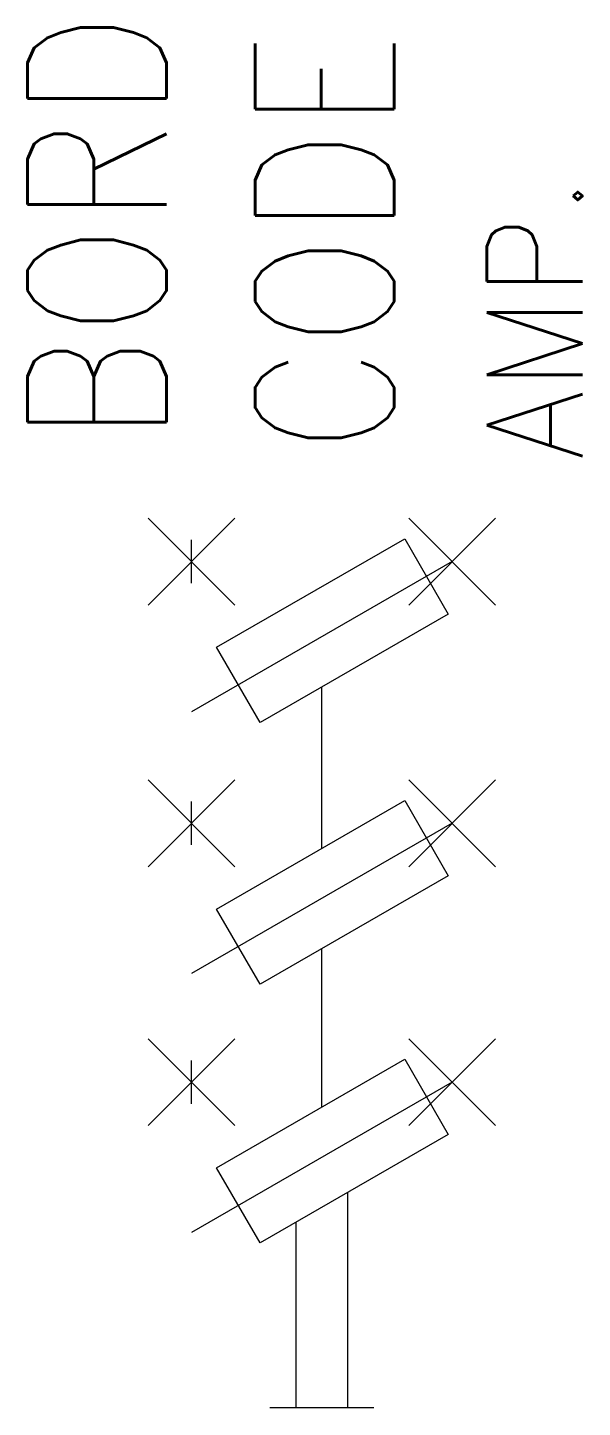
# Model space of a CAD drawing. Extents: x 185.2 to 198, y 160.5 to 192.3.
import ezdxf

# ---------------------------------------------------------------- set-up
doc = ezdxf.new("R2010")
doc.units = 0
doc.header["$PDMODE"] = 3
doc.linetypes.add('DASHED', pattern=[0])
doc.linetypes.add('HIDDEN', pattern=[0])
for name, color, linetype in [('1', 8, 'CONTINUOUS'), ('11', 30, 'CONTINUOUS'), ('12', 30, 'DASHED'), ('C', 7, 'CONTINUOUS')]:
    doc.layers.add(name, color=color, linetype=linetype)
doc.styles.get("Standard").update_dxf_attribs({"font": 'txt.shx'})

msp = doc.modelspace()

# ---------------------------------------------------------------- linework, layer by layer
at = {"layer": '1', "color": 0}
for p, q in [((189, 179.498), (189, 180.498)), ((189.578, 178.023), (193.908, 180.523)), ((193.908, 180.523), (194.908, 178.79)), ((195, 179.998), (189, 176.534)), ((194.908, 178.79), (190.578, 176.29)), ((190.578, 176.29), (189.578, 178.023)), ((189, 173.466), (189, 174.466)), ((189.578, 171.99), (193.908, 174.49)), ((193.908, 174.49), (194.908, 172.758)), ((195, 173.966), (189, 170.502)), ((194.908, 172.758), (190.578, 170.258)), ((190.578, 170.258), (189.578, 171.99)), ((189, 167.5), (189, 168.5)), ((189.578, 166.025), (193.908, 168.525)), ((193.908, 168.525), (194.908, 166.792)), ((195, 168), (189, 164.536)), ((194.908, 166.792), (190.578, 164.292)), ((190.578, 164.292), (189.578, 166.025)), ((192.6, 160.5), (192.6, 165.46)), ((191.4, 164.767), (191.4, 160.5)), ((190.8, 160.5), (193.2, 160.5))]:
    msp.add_line(p, q, dxfattribs=at)
at = {"layer": '1', "color": 0, "linetype": 'HIDDEN'}
for p, q in [((192, 173.389), (192, 177.111)), ((192, 167.423), (192, 171.079))]:
    msp.add_line(p, q, dxfattribs=at)
at = {"layer": 'C', "color": 0}
for p in [(189, 179.998), (195, 179.998), (189, 173.966), (195, 173.966), (189, 168), (195, 168)]:
    msp.add_point(p, dxfattribs=at)

# ---------------------------------------------------------------- texts
at = {"layer": '1', "color": 0, "width": 0.95}
msp.add_attdef('AMP.', (198, 182.337), '', height=2.2, rotation=90, dxfattribs=at)
at = {"layer": '11', "color": 0, "width": 0.85}
msp.add_attdef('BORD', (188.425, 182.751), '', height=3.2, rotation=90, dxfattribs=at)
at = {"layer": '12', "color": 0, "width": 0.85}
msp.add_attdef('CODE', (193.665, 182.499), '-F', height=3.2, rotation=90, dxfattribs=at)

doc.saveas('drawing.dxf')
